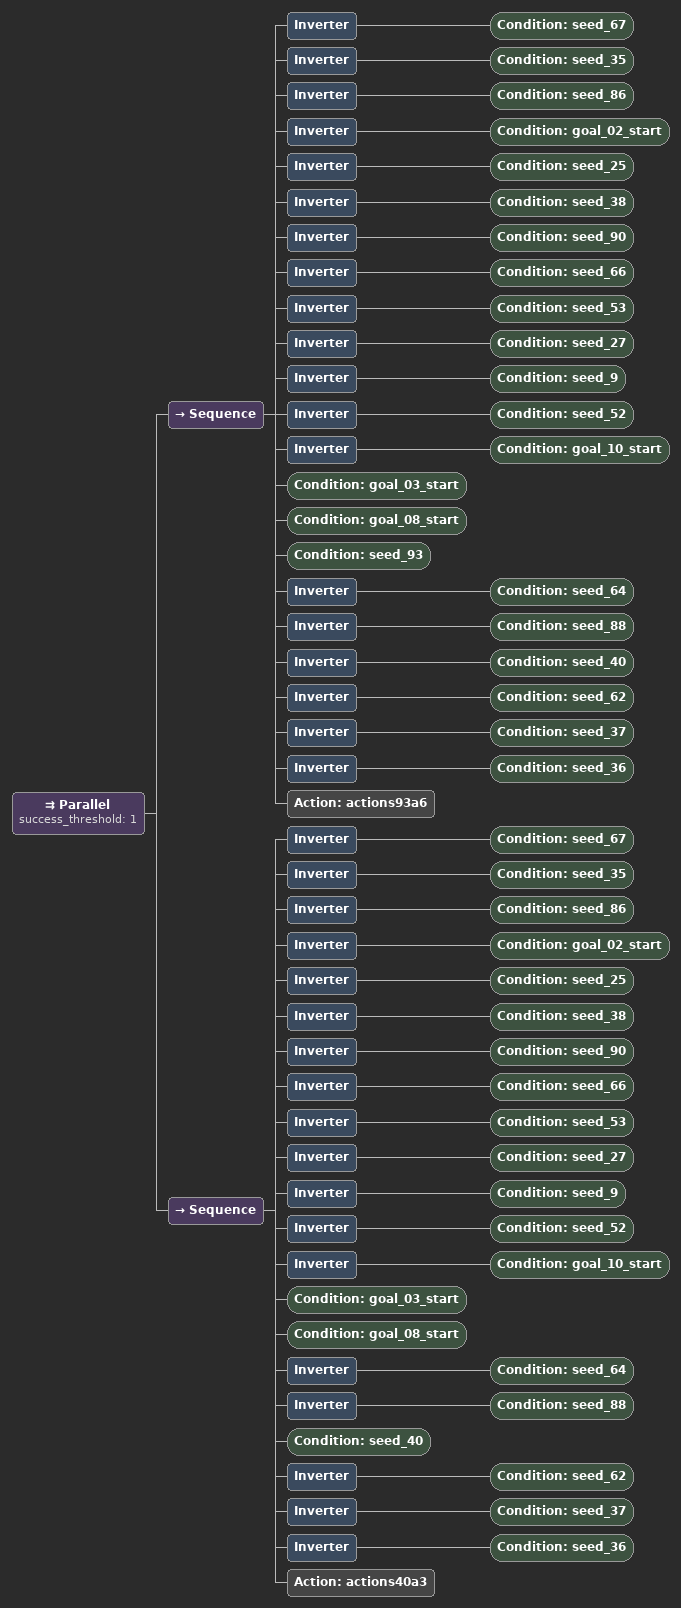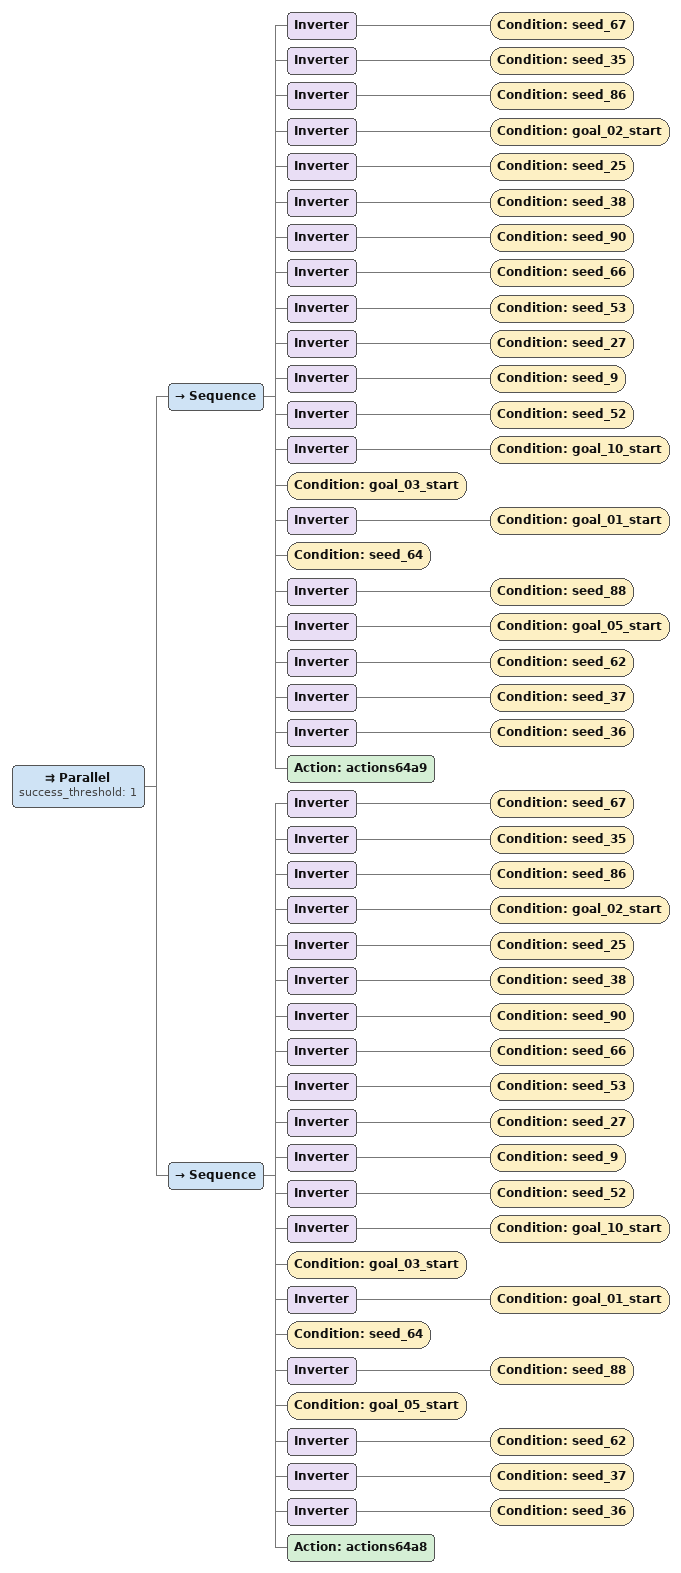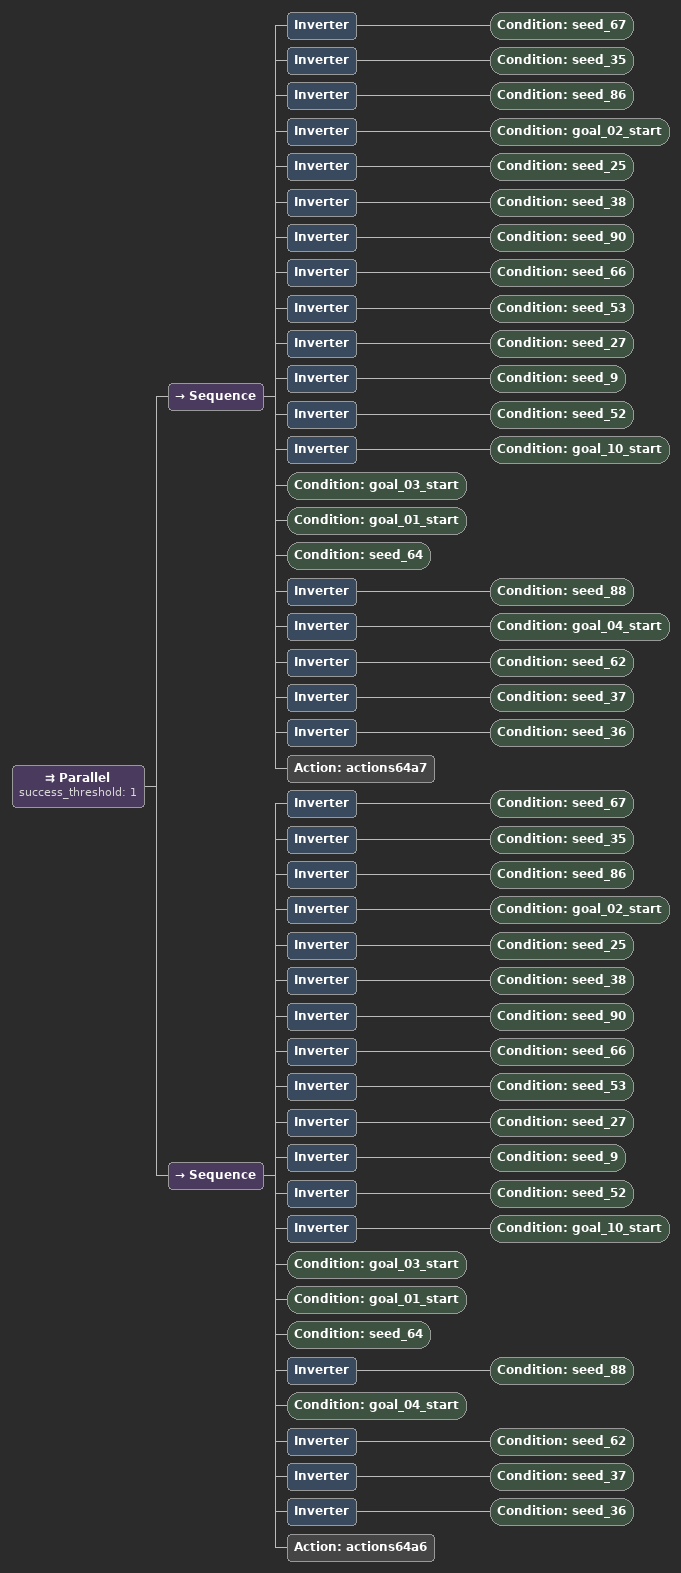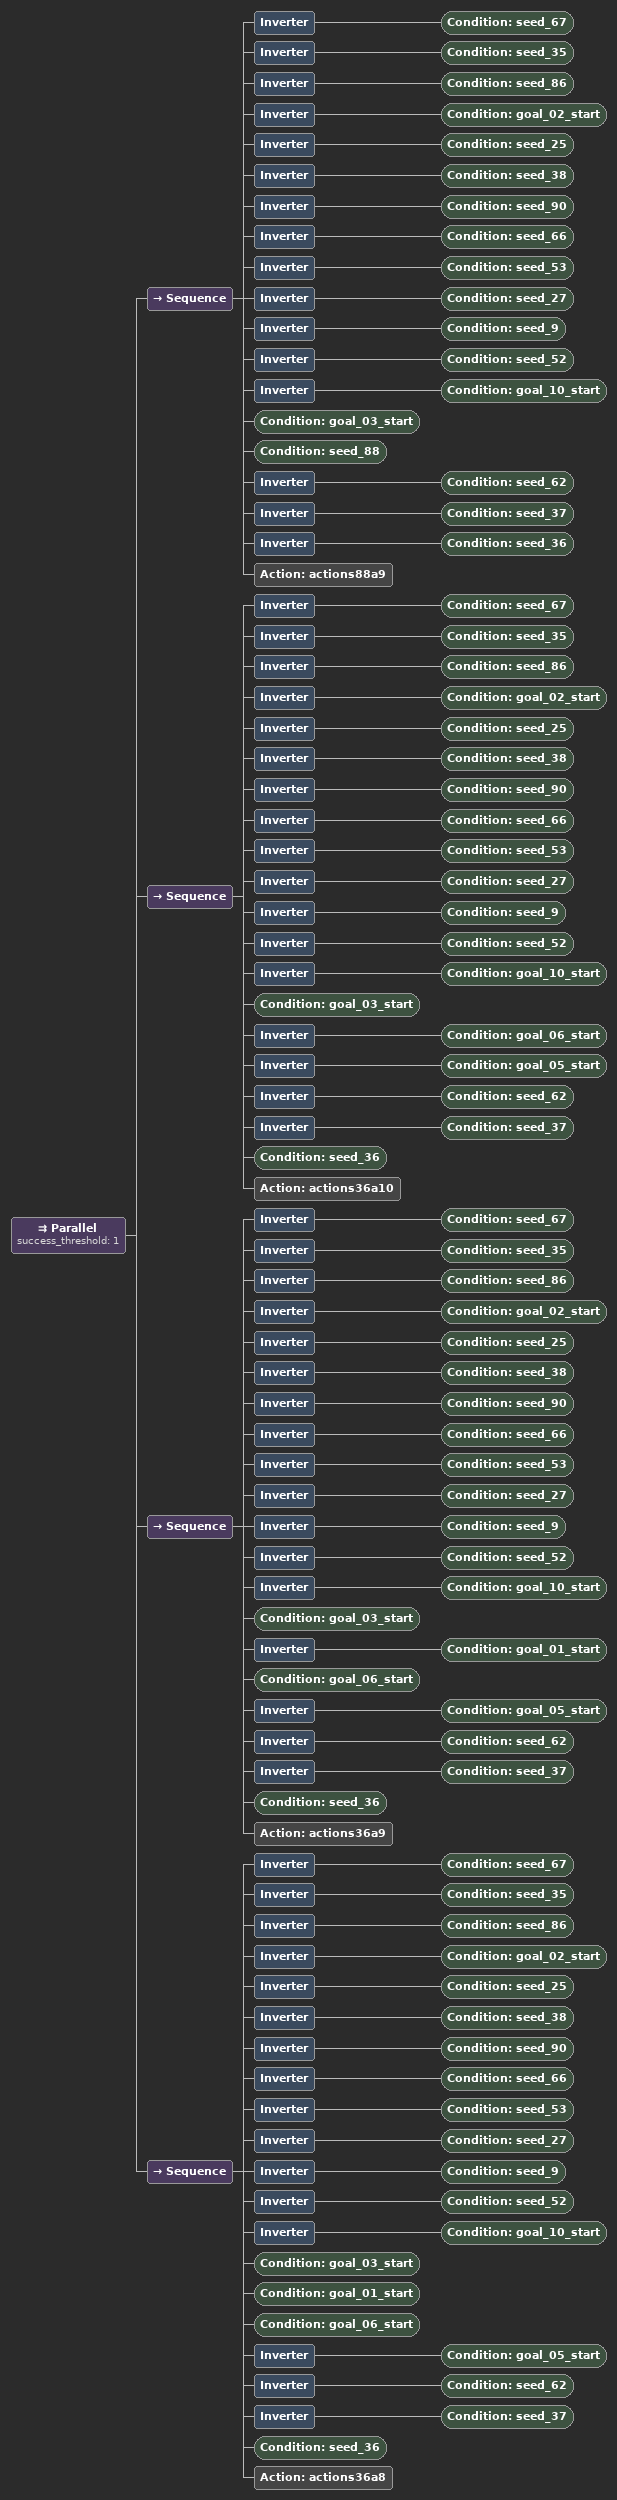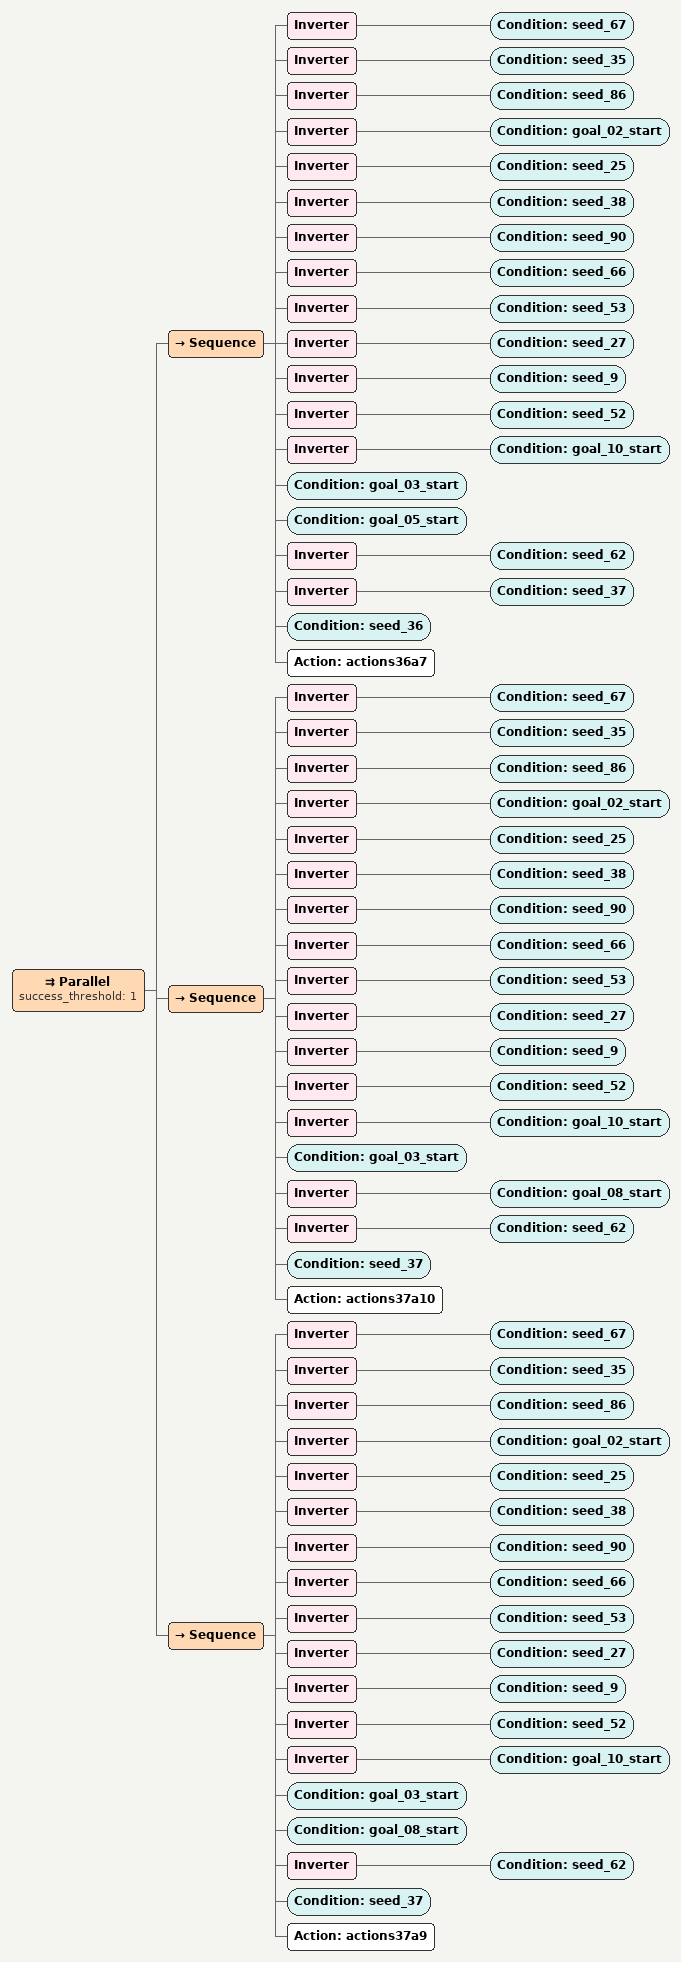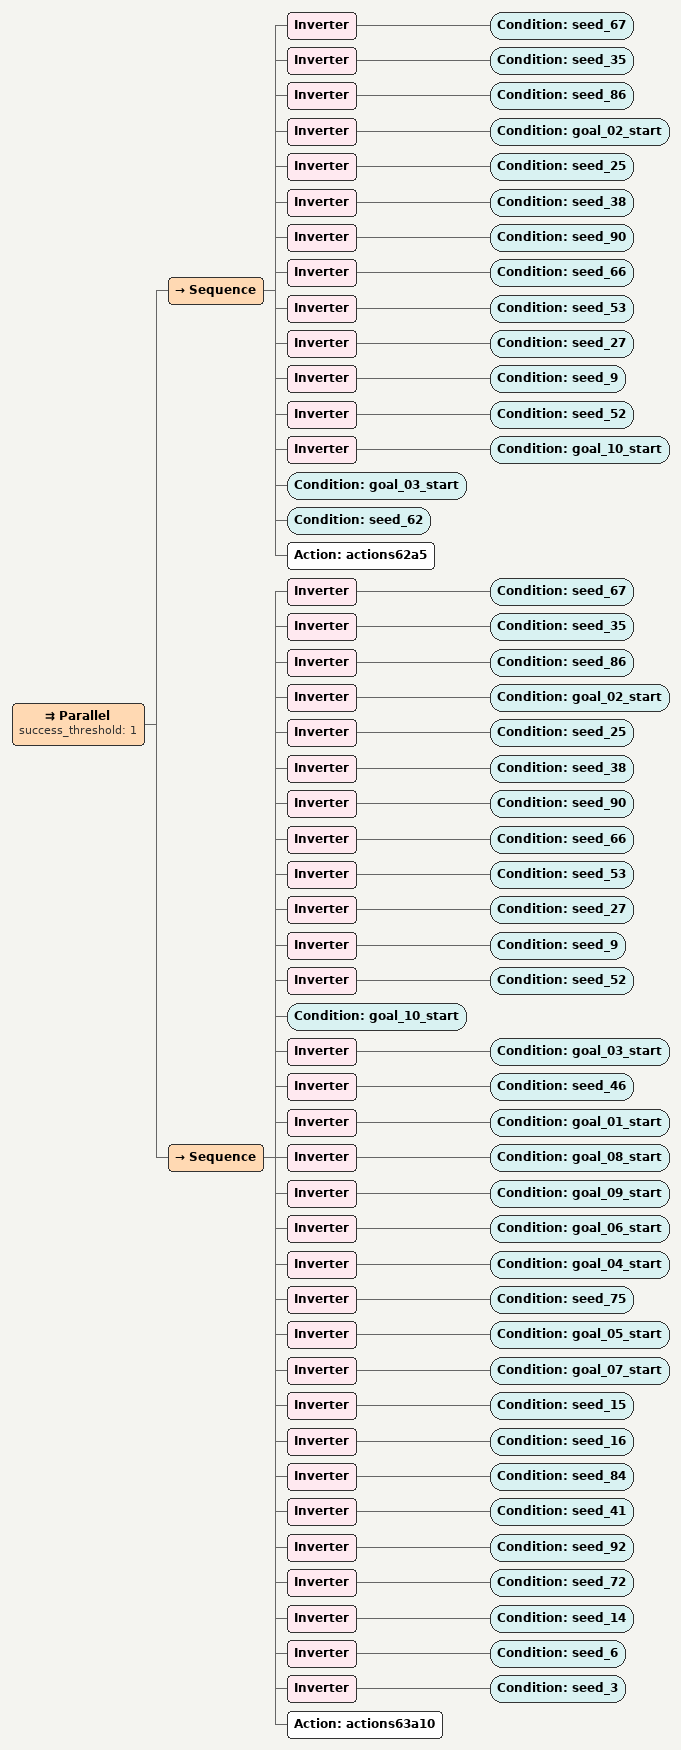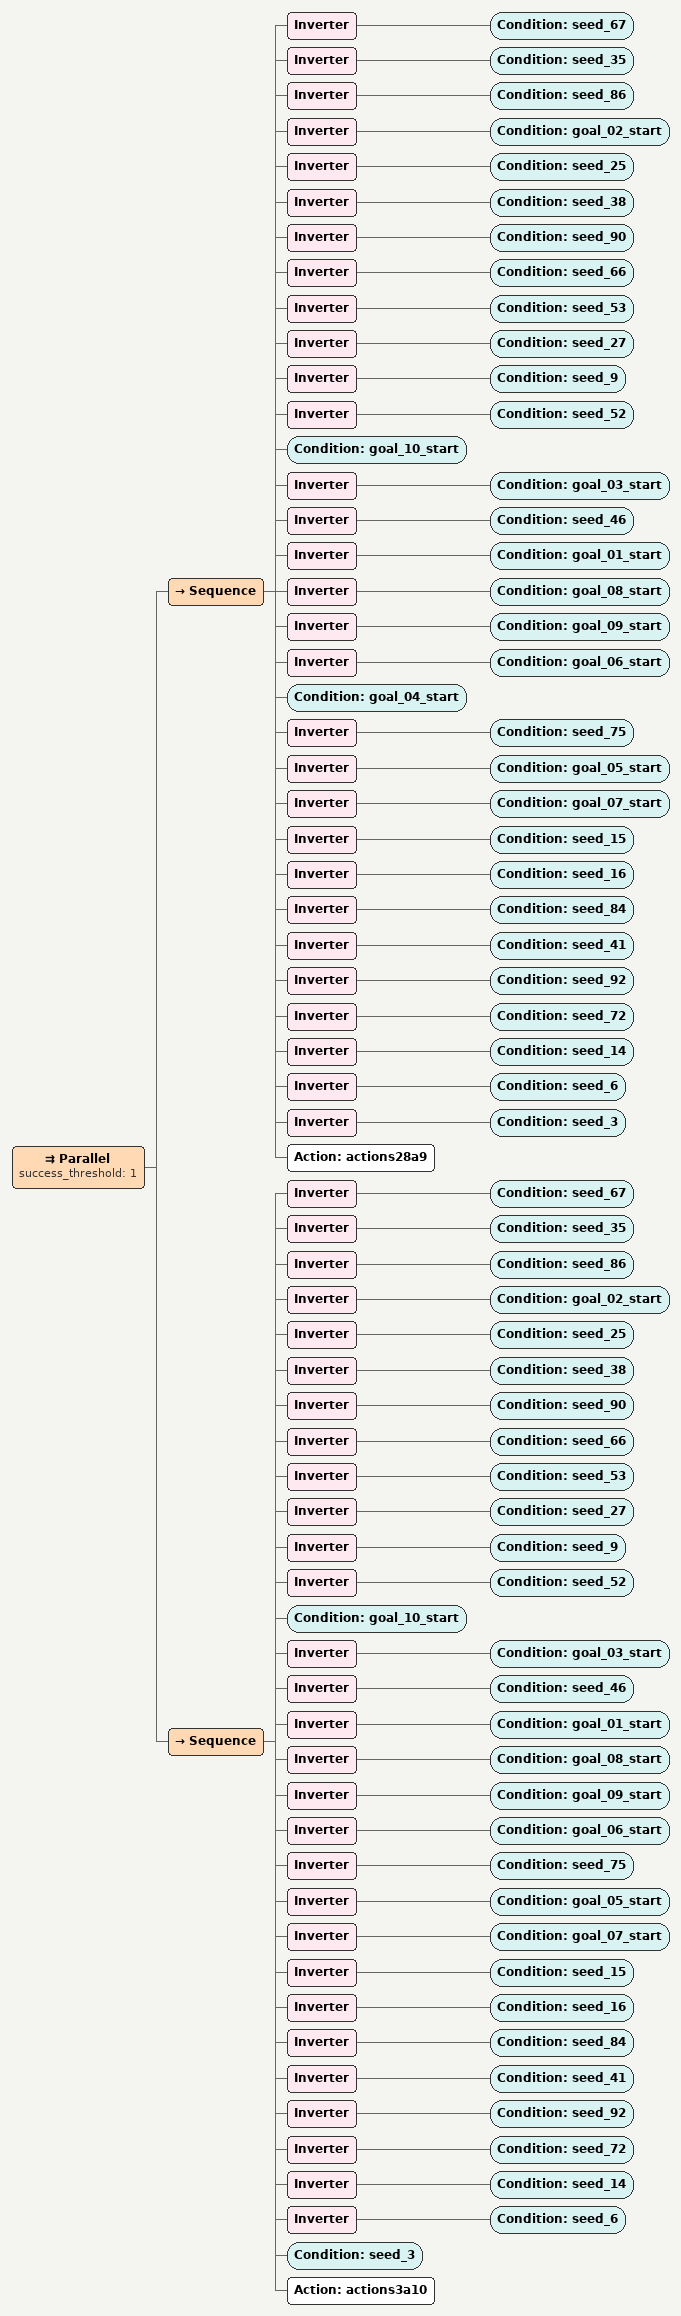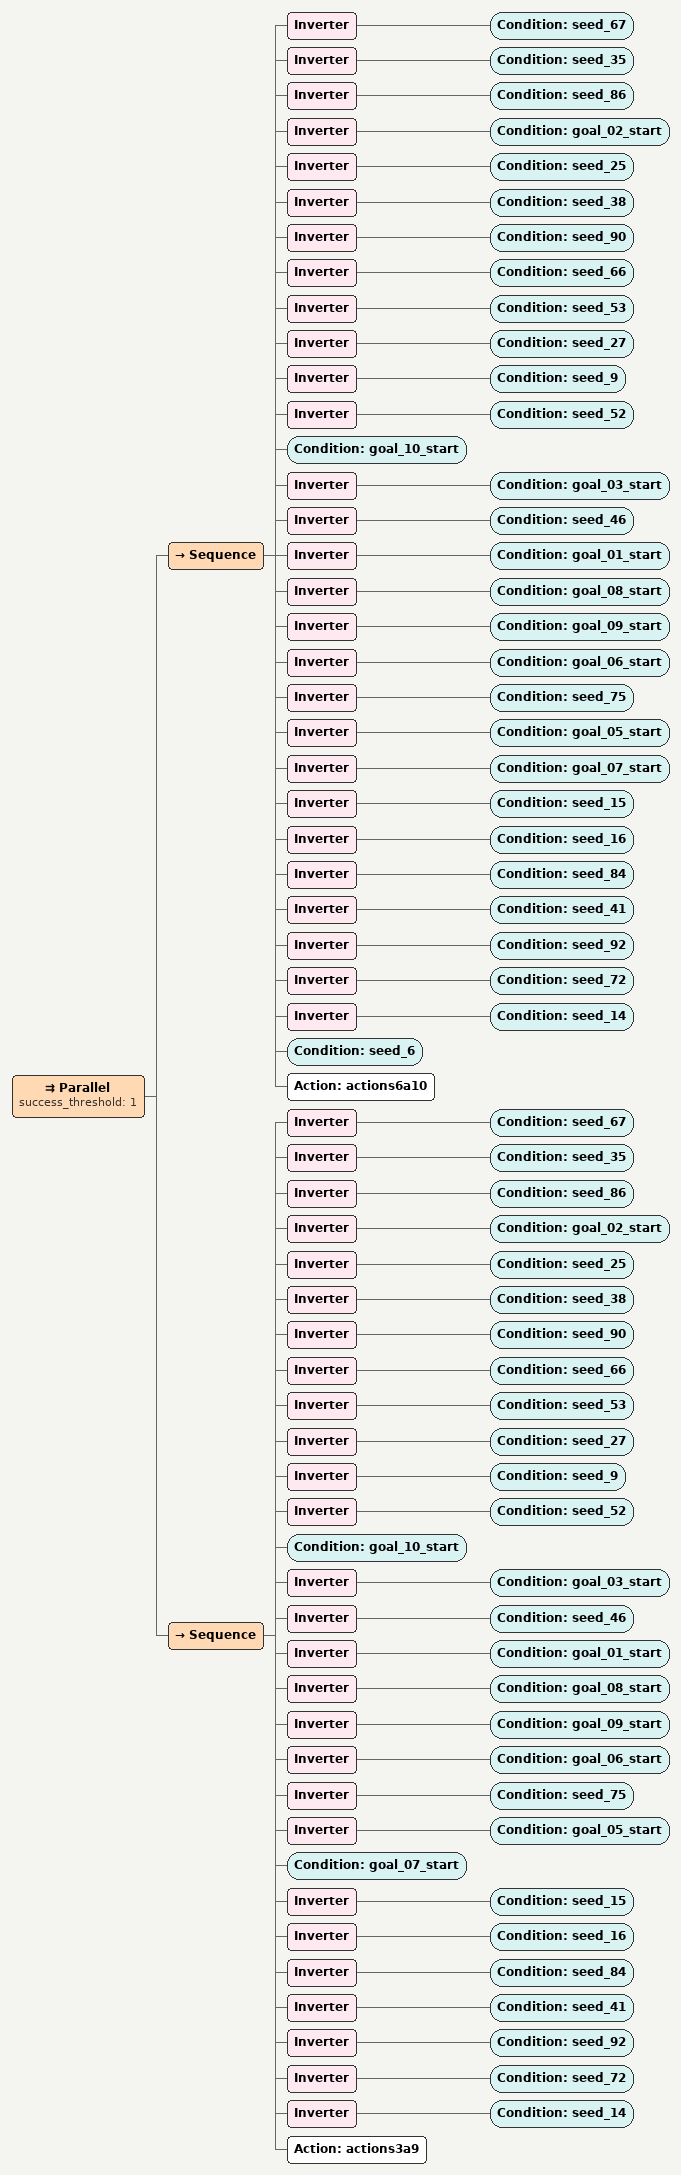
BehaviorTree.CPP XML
<Parallel success_threshold="1">
  <Sequence>
    <Inverter>
      <Condition ID="seed_67"/>
    </Inverter>
    <Inverter>
      <Condition ID="seed_35"/>
    </Inverter>
    <Inverter>
      <Condition ID="seed_86"/>
    </Inverter>
    <Inverter>
      <Condition ID="goal_02_start"/>
    </Inverter>
    <Inverter>
      <Condition ID="seed_25"/>
    </Inverter>
    <Inverter>
      <Condition ID="seed_38"/>
    </Inverter>
    <Inverter>
      <Condition ID="seed_90"/>
    </Inverter>
    <Inverter>
      <Condition ID="seed_66"/>
    </Inverter>
    <Inverter>
      <Condition ID="seed_53"/>
    </Inverter>
    <Inverter>
      <Condition ID="seed_27"/>
    </Inverter>
    <Inverter>
      <Condition ID="seed_9"/>
    </Inverter>
    <Inverter>
      <Condition ID="seed_52"/>
    </Inverter>
    <Inverter>
      <Condition ID="goal_10_start"/>
    </Inverter>
    <Condition ID="goal_03_start"/>
    <Condition ID="goal_08_start"/>
    <Condition ID="seed_93"/>
    <Inverter>
      <Condition ID="seed_64"/>
    </Inverter>
    <Inverter>
      <Condition ID="seed_88"/>
    </Inverter>
    <Inverter>
      <Condition ID="seed_40"/>
    </Inverter>
    <Inverter>
      <Condition ID="seed_62"/>
    </Inverter>
    <Inverter>
      <Condition ID="seed_37"/>
    </Inverter>
    <Inverter>
      <Condition ID="seed_36"/>
    </Inverter>
    <Action ID="actions93a6"/>
  </Sequence>
  <Sequence>
    <Inverter>
      <Condition ID="seed_67"/>
    </Inverter>
    <Inverter>
      <Condition ID="seed_35"/>
    </Inverter>
    <Inverter>
      <Condition ID="seed_86"/>
    </Inverter>
    <Inverter>
      <Condition ID="goal_02_start"/>
    </Inverter>
    <Inverter>
      <Condition ID="seed_25"/>
    </Inverter>
    <Inverter>
      <Condition ID="seed_38"/>
    </Inverter>
    <Inverter>
      <Condition ID="seed_90"/>
    </Inverter>
    <Inverter>
      <Condition ID="seed_66"/>
    </Inverter>
    <Inverter>
      <Condition ID="seed_53"/>
    </Inverter>
    <Inverter>
      <Condition ID="seed_27"/>
    </Inverter>
    <Inverter>
      <Condition ID="seed_9"/>
    </Inverter>
    <Inverter>
      <Condition ID="seed_52"/>
    </Inverter>
    <Inverter>
      <Condition ID="goal_10_start"/>
    </Inverter>
    <Condition ID="goal_03_start"/>
    <Condition ID="goal_08_start"/>
    <Inverter>
      <Condition ID="seed_64"/>
    </Inverter>
    <Inverter>
      <Condition ID="seed_88"/>
    </Inverter>
    <Condition ID="seed_40"/>
    <Inverter>
      <Condition ID="seed_62"/>
    </Inverter>
    <Inverter>
      <Condition ID="seed_37"/>
    </Inverter>
    <Inverter>
      <Condition ID="seed_36"/>
    </Inverter>
    <Action ID="actions40a3"/>
  </Sequence>
</Parallel>

<Parallel success_threshold="1">
  <Sequence>
    <Inverter>
      <Condition ID="seed_67"/>
    </Inverter>
    <Inverter>
      <Condition ID="seed_35"/>
    </Inverter>
    <Inverter>
      <Condition ID="seed_86"/>
    </Inverter>
    <Inverter>
      <Condition ID="goal_02_start"/>
    </Inverter>
    <Inverter>
      <Condition ID="seed_25"/>
    </Inverter>
    <Inverter>
      <Condition ID="seed_38"/>
    </Inverter>
    <Inverter>
      <Condition ID="seed_90"/>
    </Inverter>
    <Inverter>
      <Condition ID="seed_66"/>
    </Inverter>
    <Inverter>
      <Condition ID="seed_53"/>
    </Inverter>
    <Inverter>
      <Condition ID="seed_27"/>
    </Inverter>
    <Inverter>
      <Condition ID="seed_9"/>
    </Inverter>
    <Inverter>
      <Condition ID="seed_52"/>
    </Inverter>
    <Inverter>
      <Condition ID="goal_10_start"/>
    </Inverter>
    <Condition ID="goal_03_start"/>
    <Inverter>
      <Condition ID="goal_01_start"/>
    </Inverter>
    <Condition ID="seed_64"/>
    <Inverter>
      <Condition ID="seed_88"/>
    </Inverter>
    <Inverter>
      <Condition ID="goal_05_start"/>
    </Inverter>
    <Inverter>
      <Condition ID="seed_62"/>
    </Inverter>
    <Inverter>
      <Condition ID="seed_37"/>
    </Inverter>
    <Inverter>
      <Condition ID="seed_36"/>
    </Inverter>
    <Action ID="actions64a9"/>
  </Sequence>
  <Sequence>
    <Inverter>
      <Condition ID="seed_67"/>
    </Inverter>
    <Inverter>
      <Condition ID="seed_35"/>
    </Inverter>
    <Inverter>
      <Condition ID="seed_86"/>
    </Inverter>
    <Inverter>
      <Condition ID="goal_02_start"/>
    </Inverter>
    <Inverter>
      <Condition ID="seed_25"/>
    </Inverter>
    <Inverter>
      <Condition ID="seed_38"/>
    </Inverter>
    <Inverter>
      <Condition ID="seed_90"/>
    </Inverter>
    <Inverter>
      <Condition ID="seed_66"/>
    </Inverter>
    <Inverter>
      <Condition ID="seed_53"/>
    </Inverter>
    <Inverter>
      <Condition ID="seed_27"/>
    </Inverter>
    <Inverter>
      <Condition ID="seed_9"/>
    </Inverter>
    <Inverter>
      <Condition ID="seed_52"/>
    </Inverter>
    <Inverter>
      <Condition ID="goal_10_start"/>
    </Inverter>
    <Condition ID="goal_03_start"/>
    <Inverter>
      <Condition ID="goal_01_start"/>
    </Inverter>
    <Condition ID="seed_64"/>
    <Inverter>
      <Condition ID="seed_88"/>
    </Inverter>
    <Condition ID="goal_05_start"/>
    <Inverter>
      <Condition ID="seed_62"/>
    </Inverter>
    <Inverter>
      <Condition ID="seed_37"/>
    </Inverter>
    <Inverter>
      <Condition ID="seed_36"/>
    </Inverter>
    <Action ID="actions64a8"/>
  </Sequence>
</Parallel>

<Parallel success_threshold="1">
  <Sequence>
    <Inverter>
      <Condition ID="seed_67"/>
    </Inverter>
    <Inverter>
      <Condition ID="seed_35"/>
    </Inverter>
    <Inverter>
      <Condition ID="seed_86"/>
    </Inverter>
    <Inverter>
      <Condition ID="goal_02_start"/>
    </Inverter>
    <Inverter>
      <Condition ID="seed_25"/>
    </Inverter>
    <Inverter>
      <Condition ID="seed_38"/>
    </Inverter>
    <Inverter>
      <Condition ID="seed_90"/>
    </Inverter>
    <Inverter>
      <Condition ID="seed_66"/>
    </Inverter>
    <Inverter>
      <Condition ID="seed_53"/>
    </Inverter>
    <Inverter>
      <Condition ID="seed_27"/>
    </Inverter>
    <Inverter>
      <Condition ID="seed_9"/>
    </Inverter>
    <Inverter>
      <Condition ID="seed_52"/>
    </Inverter>
    <Inverter>
      <Condition ID="goal_10_start"/>
    </Inverter>
    <Condition ID="goal_03_start"/>
    <Condition ID="goal_01_start"/>
    <Condition ID="seed_64"/>
    <Inverter>
      <Condition ID="seed_88"/>
    </Inverter>
    <Inverter>
      <Condition ID="goal_04_start"/>
    </Inverter>
    <Inverter>
      <Condition ID="seed_62"/>
    </Inverter>
    <Inverter>
      <Condition ID="seed_37"/>
    </Inverter>
    <Inverter>
      <Condition ID="seed_36"/>
    </Inverter>
    <Action ID="actions64a7"/>
  </Sequence>
  <Sequence>
    <Inverter>
      <Condition ID="seed_67"/>
    </Inverter>
    <Inverter>
      <Condition ID="seed_35"/>
    </Inverter>
    <Inverter>
      <Condition ID="seed_86"/>
    </Inverter>
    <Inverter>
      <Condition ID="goal_02_start"/>
    </Inverter>
    <Inverter>
      <Condition ID="seed_25"/>
    </Inverter>
    <Inverter>
      <Condition ID="seed_38"/>
    </Inverter>
    <Inverter>
      <Condition ID="seed_90"/>
    </Inverter>
    <Inverter>
      <Condition ID="seed_66"/>
    </Inverter>
    <Inverter>
      <Condition ID="seed_53"/>
    </Inverter>
    <Inverter>
      <Condition ID="seed_27"/>
    </Inverter>
    <Inverter>
      <Condition ID="seed_9"/>
    </Inverter>
    <Inverter>
      <Condition ID="seed_52"/>
    </Inverter>
    <Inverter>
      <Condition ID="goal_10_start"/>
    </Inverter>
    <Condition ID="goal_03_start"/>
    <Condition ID="goal_01_start"/>
    <Condition ID="seed_64"/>
    <Inverter>
      <Condition ID="seed_88"/>
    </Inverter>
    <Condition ID="goal_04_start"/>
    <Inverter>
      <Condition ID="seed_62"/>
    </Inverter>
    <Inverter>
      <Condition ID="seed_37"/>
    </Inverter>
    <Inverter>
      <Condition ID="seed_36"/>
    </Inverter>
    <Action ID="actions64a6"/>
  </Sequence>
</Parallel>

<Parallel success_threshold="1">
  <Sequence>
    <Inverter>
      <Condition ID="seed_67"/>
    </Inverter>
    <Inverter>
      <Condition ID="seed_35"/>
    </Inverter>
    <Inverter>
      <Condition ID="seed_86"/>
    </Inverter>
    <Inverter>
      <Condition ID="goal_02_start"/>
    </Inverter>
    <Inverter>
      <Condition ID="seed_25"/>
    </Inverter>
    <Inverter>
      <Condition ID="seed_38"/>
    </Inverter>
    <Inverter>
      <Condition ID="seed_90"/>
    </Inverter>
    <Inverter>
      <Condition ID="seed_66"/>
    </Inverter>
    <Inverter>
      <Condition ID="seed_53"/>
    </Inverter>
    <Inverter>
      <Condition ID="seed_27"/>
    </Inverter>
    <Inverter>
      <Condition ID="seed_9"/>
    </Inverter>
    <Inverter>
      <Condition ID="seed_52"/>
    </Inverter>
    <Inverter>
      <Condition ID="goal_10_start"/>
    </Inverter>
    <Condition ID="goal_03_start"/>
    <Condition ID="seed_88"/>
    <Inverter>
      <Condition ID="seed_62"/>
    </Inverter>
    <Inverter>
      <Condition ID="seed_37"/>
    </Inverter>
    <Inverter>
      <Condition ID="seed_36"/>
    </Inverter>
    <Action ID="actions88a9"/>
  </Sequence>
  <Sequence>
    <Inverter>
      <Condition ID="seed_67"/>
    </Inverter>
    <Inverter>
      <Condition ID="seed_35"/>
    </Inverter>
    <Inverter>
      <Condition ID="seed_86"/>
    </Inverter>
    <Inverter>
      <Condition ID="goal_02_start"/>
    </Inverter>
    <Inverter>
      <Condition ID="seed_25"/>
    </Inverter>
    <Inverter>
      <Condition ID="seed_38"/>
    </Inverter>
    <Inverter>
      <Condition ID="seed_90"/>
    </Inverter>
    <Inverter>
      <Condition ID="seed_66"/>
    </Inverter>
    <Inverter>
      <Condition ID="seed_53"/>
    </Inverter>
    <Inverter>
      <Condition ID="seed_27"/>
    </Inverter>
    <Inverter>
      <Condition ID="seed_9"/>
    </Inverter>
    <Inverter>
      <Condition ID="seed_52"/>
    </Inverter>
    <Inverter>
      <Condition ID="goal_10_start"/>
    </Inverter>
    <Condition ID="goal_03_start"/>
    <Inverter>
      <Condition ID="goal_06_start"/>
    </Inverter>
    <Inverter>
      <Condition ID="goal_05_start"/>
    </Inverter>
    <Inverter>
      <Condition ID="seed_62"/>
    </Inverter>
    <Inverter>
      <Condition ID="seed_37"/>
    </Inverter>
    <Condition ID="seed_36"/>
    <Action ID="actions36a10"/>
  </Sequence>
  <Sequence>
    <Inverter>
      <Condition ID="seed_67"/>
    </Inverter>
    <Inverter>
      <Condition ID="seed_35"/>
    </Inverter>
    <Inverter>
      <Condition ID="seed_86"/>
    </Inverter>
    <Inverter>
      <Condition ID="goal_02_start"/>
    </Inverter>
    <Inverter>
      <Condition ID="seed_25"/>
    </Inverter>
    <Inverter>
      <Condition ID="seed_38"/>
    </Inverter>
    <Inverter>
      <Condition ID="seed_90"/>
    </Inverter>
    <Inverter>
      <Condition ID="seed_66"/>
    </Inverter>
    <Inverter>
      <Condition ID="seed_53"/>
    </Inverter>
    <Inverter>
      <Condition ID="seed_27"/>
    </Inverter>
    <Inverter>
      <Condition ID="seed_9"/>
    </Inverter>
    <Inverter>
      <Condition ID="seed_52"/>
    </Inverter>
    <Inverter>
      <Condition ID="goal_10_start"/>
    </Inverter>
    <Condition ID="goal_03_start"/>
    <Inverter>
      <Condition ID="goal_01_start"/>
    </Inverter>
    <Condition ID="goal_06_start"/>
    <Inverter>
      <Condition ID="goal_05_start"/>
    </Inverter>
    <Inverter>
      <Condition ID="seed_62"/>
    </Inverter>
    <Inverter>
      <Condition ID="seed_37"/>
    </Inverter>
    <Condition ID="seed_36"/>
    <Action ID="actions36a9"/>
  </Sequence>
  <Sequence>
    <Inverter>
      <Condition ID="seed_67"/>
    </Inverter>
    <Inverter>
      <Condition ID="seed_35"/>
    </Inverter>
    <Inverter>
      <Condition ID="seed_86"/>
    </Inverter>
    <Inverter>
      <Condition ID="goal_02_start"/>
    </Inverter>
    <Inverter>
      <Condition ID="seed_25"/>
    </Inverter>
    <Inverter>
      <Condition ID="seed_38"/>
    </Inverter>
    <Inverter>
      <Condition ID="seed_90"/>
    </Inverter>
    <Inverter>
      <Condition ID="seed_66"/>
    </Inverter>
    <Inverter>
      <Condition ID="seed_53"/>
    </Inverter>
    <Inverter>
      <Condition ID="seed_27"/>
    </Inverter>
    <Inverter>
      <Condition ID="seed_9"/>
    </Inverter>
    <Inverter>
      <Condition ID="seed_52"/>
    </Inverter>
    <Inverter>
      <Condition ID="goal_10_start"/>
    </Inverter>
    <Condition ID="goal_03_start"/>
    <Condition ID="goal_01_start"/>
    <Condition ID="goal_06_start"/>
    <Inverter>
      <Condition ID="goal_05_start"/>
    </Inverter>
    <Inverter>
      <Condition ID="seed_62"/>
    </Inverter>
    <Inverter>
      <Condition ID="seed_37"/>
    </Inverter>
    <Condition ID="seed_36"/>
    <Action ID="actions36a8"/>
  </Sequence>
</Parallel>

<Parallel success_threshold="1">
  <Sequence>
    <Inverter>
      <Condition ID="seed_67"/>
    </Inverter>
    <Inverter>
      <Condition ID="seed_35"/>
    </Inverter>
    <Inverter>
      <Condition ID="seed_86"/>
    </Inverter>
    <Inverter>
      <Condition ID="goal_02_start"/>
    </Inverter>
    <Inverter>
      <Condition ID="seed_25"/>
    </Inverter>
    <Inverter>
      <Condition ID="seed_38"/>
    </Inverter>
    <Inverter>
      <Condition ID="seed_90"/>
    </Inverter>
    <Inverter>
      <Condition ID="seed_66"/>
    </Inverter>
    <Inverter>
      <Condition ID="seed_53"/>
    </Inverter>
    <Inverter>
      <Condition ID="seed_27"/>
    </Inverter>
    <Inverter>
      <Condition ID="seed_9"/>
    </Inverter>
    <Inverter>
      <Condition ID="seed_52"/>
    </Inverter>
    <Inverter>
      <Condition ID="goal_10_start"/>
    </Inverter>
    <Condition ID="goal_03_start"/>
    <Condition ID="goal_05_start"/>
    <Inverter>
      <Condition ID="seed_62"/>
    </Inverter>
    <Inverter>
      <Condition ID="seed_37"/>
    </Inverter>
    <Condition ID="seed_36"/>
    <Action ID="actions36a7"/>
  </Sequence>
  <Sequence>
    <Inverter>
      <Condition ID="seed_67"/>
    </Inverter>
    <Inverter>
      <Condition ID="seed_35"/>
    </Inverter>
    <Inverter>
      <Condition ID="seed_86"/>
    </Inverter>
    <Inverter>
      <Condition ID="goal_02_start"/>
    </Inverter>
    <Inverter>
      <Condition ID="seed_25"/>
    </Inverter>
    <Inverter>
      <Condition ID="seed_38"/>
    </Inverter>
    <Inverter>
      <Condition ID="seed_90"/>
    </Inverter>
    <Inverter>
      <Condition ID="seed_66"/>
    </Inverter>
    <Inverter>
      <Condition ID="seed_53"/>
    </Inverter>
    <Inverter>
      <Condition ID="seed_27"/>
    </Inverter>
    <Inverter>
      <Condition ID="seed_9"/>
    </Inverter>
    <Inverter>
      <Condition ID="seed_52"/>
    </Inverter>
    <Inverter>
      <Condition ID="goal_10_start"/>
    </Inverter>
    <Condition ID="goal_03_start"/>
    <Inverter>
      <Condition ID="goal_08_start"/>
    </Inverter>
    <Inverter>
      <Condition ID="seed_62"/>
    </Inverter>
    <Condition ID="seed_37"/>
    <Action ID="actions37a10"/>
  </Sequence>
  <Sequence>
    <Inverter>
      <Condition ID="seed_67"/>
    </Inverter>
    <Inverter>
      <Condition ID="seed_35"/>
    </Inverter>
    <Inverter>
      <Condition ID="seed_86"/>
    </Inverter>
    <Inverter>
      <Condition ID="goal_02_start"/>
    </Inverter>
    <Inverter>
      <Condition ID="seed_25"/>
    </Inverter>
    <Inverter>
      <Condition ID="seed_38"/>
    </Inverter>
    <Inverter>
      <Condition ID="seed_90"/>
    </Inverter>
    <Inverter>
      <Condition ID="seed_66"/>
    </Inverter>
    <Inverter>
      <Condition ID="seed_53"/>
    </Inverter>
    <Inverter>
      <Condition ID="seed_27"/>
    </Inverter>
    <Inverter>
      <Condition ID="seed_9"/>
    </Inverter>
    <Inverter>
      <Condition ID="seed_52"/>
    </Inverter>
    <Inverter>
      <Condition ID="goal_10_start"/>
    </Inverter>
    <Condition ID="goal_03_start"/>
    <Condition ID="goal_08_start"/>
    <Inverter>
      <Condition ID="seed_62"/>
    </Inverter>
    <Condition ID="seed_37"/>
    <Action ID="actions37a9"/>
  </Sequence>
</Parallel>

<Parallel success_threshold="1">
  <Sequence>
    <Inverter>
      <Condition ID="seed_67"/>
    </Inverter>
    <Inverter>
      <Condition ID="seed_35"/>
    </Inverter>
    <Inverter>
      <Condition ID="seed_86"/>
    </Inverter>
    <Inverter>
      <Condition ID="goal_02_start"/>
    </Inverter>
    <Inverter>
      <Condition ID="seed_25"/>
    </Inverter>
    <Inverter>
      <Condition ID="seed_38"/>
    </Inverter>
    <Inverter>
      <Condition ID="seed_90"/>
    </Inverter>
    <Inverter>
      <Condition ID="seed_66"/>
    </Inverter>
    <Inverter>
      <Condition ID="seed_53"/>
    </Inverter>
    <Inverter>
      <Condition ID="seed_27"/>
    </Inverter>
    <Inverter>
      <Condition ID="seed_9"/>
    </Inverter>
    <Inverter>
      <Condition ID="seed_52"/>
    </Inverter>
    <Inverter>
      <Condition ID="goal_10_start"/>
    </Inverter>
    <Condition ID="goal_03_start"/>
    <Condition ID="seed_62"/>
    <Action ID="actions62a5"/>
  </Sequence>
  <Sequence>
    <Inverter>
      <Condition ID="seed_67"/>
    </Inverter>
    <Inverter>
      <Condition ID="seed_35"/>
    </Inverter>
    <Inverter>
      <Condition ID="seed_86"/>
    </Inverter>
    <Inverter>
      <Condition ID="goal_02_start"/>
    </Inverter>
    <Inverter>
      <Condition ID="seed_25"/>
    </Inverter>
    <Inverter>
      <Condition ID="seed_38"/>
    </Inverter>
    <Inverter>
      <Condition ID="seed_90"/>
    </Inverter>
    <Inverter>
      <Condition ID="seed_66"/>
    </Inverter>
    <Inverter>
      <Condition ID="seed_53"/>
    </Inverter>
    <Inverter>
      <Condition ID="seed_27"/>
    </Inverter>
    <Inverter>
      <Condition ID="seed_9"/>
    </Inverter>
    <Inverter>
      <Condition ID="seed_52"/>
    </Inverter>
    <Condition ID="goal_10_start"/>
    <Inverter>
      <Condition ID="goal_03_start"/>
    </Inverter>
    <Inverter>
      <Condition ID="seed_46"/>
    </Inverter>
    <Inverter>
      <Condition ID="goal_01_start"/>
    </Inverter>
    <Inverter>
      <Condition ID="goal_08_start"/>
    </Inverter>
    <Inverter>
      <Condition ID="goal_09_start"/>
    </Inverter>
    <Inverter>
      <Condition ID="goal_06_start"/>
    </Inverter>
    <Inverter>
      <Condition ID="goal_04_start"/>
    </Inverter>
    <Inverter>
      <Condition ID="seed_75"/>
    </Inverter>
    <Inverter>
      <Condition ID="goal_05_start"/>
    </Inverter>
    <Inverter>
      <Condition ID="goal_07_start"/>
    </Inverter>
    <Inverter>
      <Condition ID="seed_15"/>
    </Inverter>
    <Inverter>
      <Condition ID="seed_16"/>
    </Inverter>
    <Inverter>
      <Condition ID="seed_84"/>
    </Inverter>
    <Inverter>
      <Condition ID="seed_41"/>
    </Inverter>
    <Inverter>
      <Condition ID="seed_92"/>
    </Inverter>
    <Inverter>
      <Condition ID="seed_72"/>
    </Inverter>
    <Inverter>
      <Condition ID="seed_14"/>
    </Inverter>
    <Inverter>
      <Condition ID="seed_6"/>
    </Inverter>
    <Inverter>
      <Condition ID="seed_3"/>
    </Inverter>
    <Action ID="actions63a10"/>
  </Sequence>
</Parallel>

<Parallel success_threshold="1">
  <Sequence>
    <Inverter>
      <Condition ID="seed_67"/>
    </Inverter>
    <Inverter>
      <Condition ID="seed_35"/>
    </Inverter>
    <Inverter>
      <Condition ID="seed_86"/>
    </Inverter>
    <Inverter>
      <Condition ID="goal_02_start"/>
    </Inverter>
    <Inverter>
      <Condition ID="seed_25"/>
    </Inverter>
    <Inverter>
      <Condition ID="seed_38"/>
    </Inverter>
    <Inverter>
      <Condition ID="seed_90"/>
    </Inverter>
    <Inverter>
      <Condition ID="seed_66"/>
    </Inverter>
    <Inverter>
      <Condition ID="seed_53"/>
    </Inverter>
    <Inverter>
      <Condition ID="seed_27"/>
    </Inverter>
    <Inverter>
      <Condition ID="seed_9"/>
    </Inverter>
    <Inverter>
      <Condition ID="seed_52"/>
    </Inverter>
    <Condition ID="goal_10_start"/>
    <Inverter>
      <Condition ID="goal_03_start"/>
    </Inverter>
    <Inverter>
      <Condition ID="seed_46"/>
    </Inverter>
    <Inverter>
      <Condition ID="goal_01_start"/>
    </Inverter>
    <Inverter>
      <Condition ID="goal_08_start"/>
    </Inverter>
    <Inverter>
      <Condition ID="goal_09_start"/>
    </Inverter>
    <Inverter>
      <Condition ID="goal_06_start"/>
    </Inverter>
    <Condition ID="goal_04_start"/>
    <Inverter>
      <Condition ID="seed_75"/>
    </Inverter>
    <Inverter>
      <Condition ID="goal_05_start"/>
    </Inverter>
    <Inverter>
      <Condition ID="goal_07_start"/>
    </Inverter>
    <Inverter>
      <Condition ID="seed_15"/>
    </Inverter>
    <Inverter>
      <Condition ID="seed_16"/>
    </Inverter>
    <Inverter>
      <Condition ID="seed_84"/>
    </Inverter>
    <Inverter>
      <Condition ID="seed_41"/>
    </Inverter>
    <Inverter>
      <Condition ID="seed_92"/>
    </Inverter>
    <Inverter>
      <Condition ID="seed_72"/>
    </Inverter>
    <Inverter>
      <Condition ID="seed_14"/>
    </Inverter>
    <Inverter>
      <Condition ID="seed_6"/>
    </Inverter>
    <Inverter>
      <Condition ID="seed_3"/>
    </Inverter>
    <Action ID="actions28a9"/>
  </Sequence>
  <Sequence>
    <Inverter>
      <Condition ID="seed_67"/>
    </Inverter>
    <Inverter>
      <Condition ID="seed_35"/>
    </Inverter>
    <Inverter>
      <Condition ID="seed_86"/>
    </Inverter>
    <Inverter>
      <Condition ID="goal_02_start"/>
    </Inverter>
    <Inverter>
      <Condition ID="seed_25"/>
    </Inverter>
    <Inverter>
      <Condition ID="seed_38"/>
    </Inverter>
    <Inverter>
      <Condition ID="seed_90"/>
    </Inverter>
    <Inverter>
      <Condition ID="seed_66"/>
    </Inverter>
    <Inverter>
      <Condition ID="seed_53"/>
    </Inverter>
    <Inverter>
      <Condition ID="seed_27"/>
    </Inverter>
    <Inverter>
      <Condition ID="seed_9"/>
    </Inverter>
    <Inverter>
      <Condition ID="seed_52"/>
    </Inverter>
    <Condition ID="goal_10_start"/>
    <Inverter>
      <Condition ID="goal_03_start"/>
    </Inverter>
    <Inverter>
      <Condition ID="seed_46"/>
    </Inverter>
    <Inverter>
      <Condition ID="goal_01_start"/>
    </Inverter>
    <Inverter>
      <Condition ID="goal_08_start"/>
    </Inverter>
    <Inverter>
      <Condition ID="goal_09_start"/>
    </Inverter>
    <Inverter>
      <Condition ID="goal_06_start"/>
    </Inverter>
    <Inverter>
      <Condition ID="seed_75"/>
    </Inverter>
    <Inverter>
      <Condition ID="goal_05_start"/>
    </Inverter>
    <Inverter>
      <Condition ID="goal_07_start"/>
    </Inverter>
    <Inverter>
      <Condition ID="seed_15"/>
    </Inverter>
    <Inverter>
      <Condition ID="seed_16"/>
    </Inverter>
    <Inverter>
      <Condition ID="seed_84"/>
    </Inverter>
    <Inverter>
      <Condition ID="seed_41"/>
    </Inverter>
    <Inverter>
      <Condition ID="seed_92"/>
    </Inverter>
    <Inverter>
      <Condition ID="seed_72"/>
    </Inverter>
    <Inverter>
      <Condition ID="seed_14"/>
    </Inverter>
    <Inverter>
      <Condition ID="seed_6"/>
    </Inverter>
    <Condition ID="seed_3"/>
    <Action ID="actions3a10"/>
  </Sequence>
</Parallel>

<Parallel success_threshold="1">
  <Sequence>
    <Inverter>
      <Condition ID="seed_67"/>
    </Inverter>
    <Inverter>
      <Condition ID="seed_35"/>
    </Inverter>
    <Inverter>
      <Condition ID="seed_86"/>
    </Inverter>
    <Inverter>
      <Condition ID="goal_02_start"/>
    </Inverter>
    <Inverter>
      <Condition ID="seed_25"/>
    </Inverter>
    <Inverter>
      <Condition ID="seed_38"/>
    </Inverter>
    <Inverter>
      <Condition ID="seed_90"/>
    </Inverter>
    <Inverter>
      <Condition ID="seed_66"/>
    </Inverter>
    <Inverter>
      <Condition ID="seed_53"/>
    </Inverter>
    <Inverter>
      <Condition ID="seed_27"/>
    </Inverter>
    <Inverter>
      <Condition ID="seed_9"/>
    </Inverter>
    <Inverter>
      <Condition ID="seed_52"/>
    </Inverter>
    <Condition ID="goal_10_start"/>
    <Inverter>
      <Condition ID="goal_03_start"/>
    </Inverter>
    <Inverter>
      <Condition ID="seed_46"/>
    </Inverter>
    <Inverter>
      <Condition ID="goal_01_start"/>
    </Inverter>
    <Inverter>
      <Condition ID="goal_08_start"/>
    </Inverter>
    <Inverter>
      <Condition ID="goal_09_start"/>
    </Inverter>
    <Inverter>
      <Condition ID="goal_06_start"/>
    </Inverter>
    <Inverter>
      <Condition ID="seed_75"/>
    </Inverter>
    <Inverter>
      <Condition ID="goal_05_start"/>
    </Inverter>
    <Inverter>
      <Condition ID="goal_07_start"/>
    </Inverter>
    <Inverter>
      <Condition ID="seed_15"/>
    </Inverter>
    <Inverter>
      <Condition ID="seed_16"/>
    </Inverter>
    <Inverter>
      <Condition ID="seed_84"/>
    </Inverter>
    <Inverter>
      <Condition ID="seed_41"/>
    </Inverter>
    <Inverter>
      <Condition ID="seed_92"/>
    </Inverter>
    <Inverter>
      <Condition ID="seed_72"/>
    </Inverter>
    <Inverter>
      <Condition ID="seed_14"/>
    </Inverter>
    <Condition ID="seed_6"/>
    <Action ID="actions6a10"/>
  </Sequence>
  <Sequence>
    <Inverter>
      <Condition ID="seed_67"/>
    </Inverter>
    <Inverter>
      <Condition ID="seed_35"/>
    </Inverter>
    <Inverter>
      <Condition ID="seed_86"/>
    </Inverter>
    <Inverter>
      <Condition ID="goal_02_start"/>
    </Inverter>
    <Inverter>
      <Condition ID="seed_25"/>
    </Inverter>
    <Inverter>
      <Condition ID="seed_38"/>
    </Inverter>
    <Inverter>
      <Condition ID="seed_90"/>
    </Inverter>
    <Inverter>
      <Condition ID="seed_66"/>
    </Inverter>
    <Inverter>
      <Condition ID="seed_53"/>
    </Inverter>
    <Inverter>
      <Condition ID="seed_27"/>
    </Inverter>
    <Inverter>
      <Condition ID="seed_9"/>
    </Inverter>
    <Inverter>
      <Condition ID="seed_52"/>
    </Inverter>
    <Condition ID="goal_10_start"/>
    <Inverter>
      <Condition ID="goal_03_start"/>
    </Inverter>
    <Inverter>
      <Condition ID="seed_46"/>
    </Inverter>
    <Inverter>
      <Condition ID="goal_01_start"/>
    </Inverter>
    <Inverter>
      <Condition ID="goal_08_start"/>
    </Inverter>
    <Inverter>
      <Condition ID="goal_09_start"/>
    </Inverter>
    <Inverter>
      <Condition ID="goal_06_start"/>
    </Inverter>
    <Inverter>
      <Condition ID="seed_75"/>
    </Inverter>
    <Inverter>
      <Condition ID="goal_05_start"/>
    </Inverter>
    <Condition ID="goal_07_start"/>
    <Inverter>
      <Condition ID="seed_15"/>
    </Inverter>
    <Inverter>
      <Condition ID="seed_16"/>
    </Inverter>
    <Inverter>
      <Condition ID="seed_84"/>
    </Inverter>
    <Inverter>
      <Condition ID="seed_41"/>
    </Inverter>
    <Inverter>
      <Condition ID="seed_92"/>
    </Inverter>
    <Inverter>
      <Condition ID="seed_72"/>
    </Inverter>
    <Inverter>
      <Condition ID="seed_14"/>
    </Inverter>
    <Action ID="actions3a9"/>
  </Sequence>
</Parallel>
